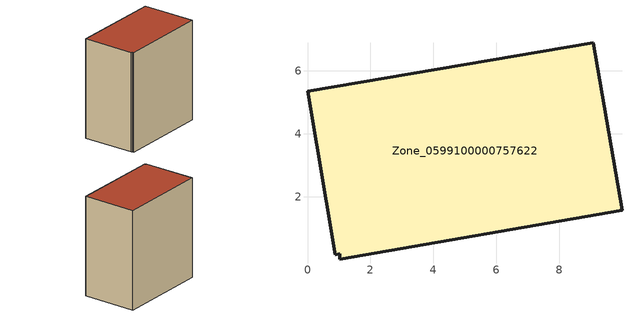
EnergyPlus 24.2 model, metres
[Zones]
Zone_0599100000757622
 floor ground (C_G): 1.03,0.02 1.02,0.18 0.89,0.16 0,5.34 9.08,6.89 9.99,1.57 z0
 wall outside (C_F): 9.99,1.57 9.08,6.89 0,5.34 0.89,0.16 1.02,0.18 1.03,0.02 9.99,1.57 z0:10.04
 roof outside (C_R): 1.02,0.18 1.03,0.02 9.99,1.57 9.08,6.89 0,5.34 0.89,0.16 z10.04
[BUILDING]
Pand.0599100000757622: North Axis=0; Terrain=City; Loads Convergence Tolerance Value=0.04; Temperature Convergence Tolerance Value=0.4; Solar Distribution=FullExterior; Maximum Number of Warmup Days=25; Minimum Number of Warmup Days=1
[Site:Location]
Rotterdam.The.Hague.AP_ZH_NLD Design_Conditions: Latitude=51.96; Longitude=4.45; Time Zone=1; Elevation=-4.5
[SITE:GROUNDTEMPERATURE:BUILDINGSURFACE]
18, 18, 18, 18, 18, 18, 18, 18, 18, 18, 18, 18
[MATERIAL] Thermal Absorptance=0.9; Solar Absorptance=0.7; Visible Absorptance=0.7
Name | Roughness | Thickness | Conductivity | Density | Specific Heat
G.TI.2006-2014 | MediumSmooth | 0.15 | 0.06 | 540 | 1210
F.TI.2006-2014 | Rough | 0.3 | 0.12 | 1920 | 840
R.TI.2006-2014 | MediumRough | 0.2 | 0.08 | 1500 | 1000
[CONSTRUCTION]
C_G: G.TI.2006-2014
C_F: F.TI.2006-2014
C_R: R.TI.2006-2014
[ZONE]
Zone_0599100000757622: Type=1; Multiplier=1; Ceiling Height=Autocalculate; Volume=Autocalculate; Floor Area=autocalculate; Part of Total Floor Area=Yes
[ZONEINFILTRATION:DESIGNFLOWRATE]
Infil_Zone_0599100000757622: Zone or ZoneList or Space or SpaceList=Zone_0599100000757622; Schedule=AlwaysOn; Design Flow Rate Calculation Method=Flow/Area; Flow Rate per Floor Area=0.0015; Constant Term Coefficient=1; Temperature Term Coefficient=0; Velocity Term Coefficient=0; Velocity Squared Term Coefficient=0
[HVACTEMPLATE:ZONE:IDEALLOADSAIRSYSTEM]
Zone_0599100000757622: Maximum Heating Supply Air Temperature=50; Minimum Cooling Supply Air Temperature=13; Maximum Heating Supply Air Humidity Ratio=0.0156; Minimum Cooling Supply Air Humidity Ratio=0.0077; Heating Limit=NoLimit; Cooling Limit=NoLimit; Dehumidification Control Type=ConstantSensibleHeatRatio; Cooling Sensible Heat Ratio=0.7; Dehumidification Setpoint=60; Humidification Control Type=None; Humidification Setpoint=30; Outdoor Air Method=None; Outdoor Air Flow Rate per Person=0.00944; Outdoor Air Flow Rate per Zone Floor Area=0; Outdoor Air Flow Rate per Zone=0; Demand Controlled Ventilation Type=None; Outdoor Air Economizer Type=NoEconomizer; Heat Recovery Type=None; Sensible Heat Recovery Effectiveness=0.7; Latent Heat Recovery Effectiveness=0.65
[ZONECONTROL:THERMOSTAT]
ThermostatControl_Zone_0599100000757622: Zone or ZoneList=Zone_0599100000757622; Control Type Schedule=DualSetpointControlType; Control 1=Thermostat_Zone_0599100000757622; Temperature Difference Between Cutout And Setpoint=0
[THERMOSTATSETPOINT:DUALSETPOINT]
Thermostat_Zone_0599100000757622: Heating Setpoint Temperature Schedule=HeatingSetpoint_Zone_0599100000757622; Cooling Setpoint Temperature Schedule=CoolingSetpoint_Zone_0599100000757622
[SCHEDULE:COMPACT]
HeatingSetpoint_Zone_0599100000757622: Through: 12/31, For: AllDays, Until: 24:00, 21
CoolingSetpoint_Zone_0599100000757622: Through: 12/31, For: AllDays, Until: 24:00, 24
DualSetpointControlType: Through: 12/31, For: AllDays, Until: 24:00, 4
AlwaysOn: Through: 12/31, For: AllDays, Until: 24:00, 1
